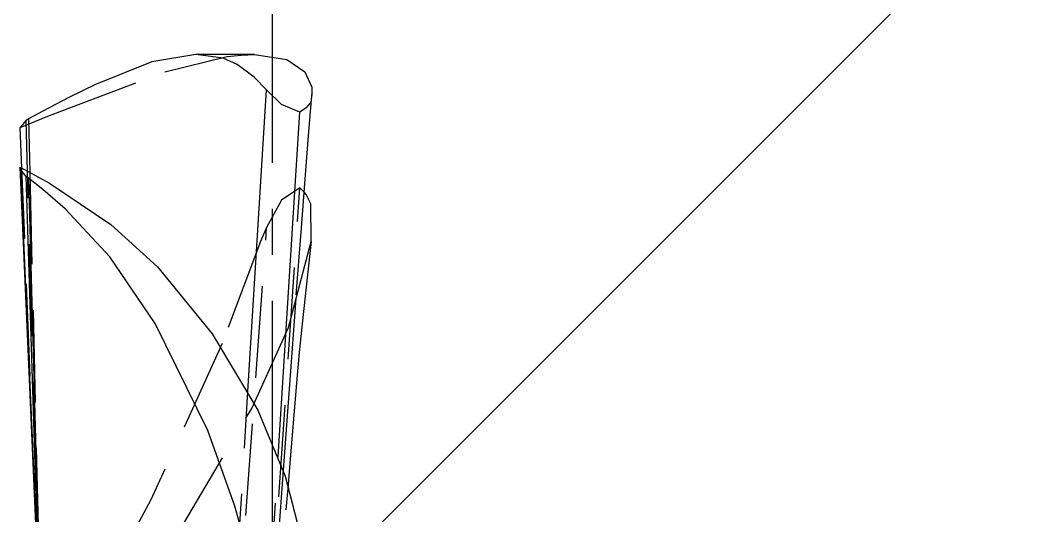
# Model space of a CAD drawing. Header units: metres. Extents: x 6 to 410, y 10 to 287.
# Drawn here: x 32.41 to 65.51, y 231.97 to 248.12 of the extents above; entities that cross this region are included whole.
import ezdxf

# ---------------------------------------------------------------- set-up
doc = ezdxf.new("R2010")
doc.units = ezdxf.units.M
doc.linetypes.add('CENTER2', pattern=[12.5, 8, -1.5, 1.5, -1.5])
doc.linetypes.add('DASHED', pattern=[4.5, 3, -1.5])
for name, color, linetype in [('DIM', 2, 'Continuous'), ('HIDDEN', 9, 'DASHED'), ('VISIBLE', 3, 'Continuous')]:
    doc.layers.add(name, color=color, linetype=linetype)

msp = doc.modelspace()

# ---------------------------------------------------------------- linework, layer by layer
at = {"layer": 'CENTER2', "color": 3, "linetype": 'CENTER2'}
msp.add_line((40.628, 193.474), (40.628, 262.895), dxfattribs=at)
at = {"layer": 'DIM', "color": 2}
msp.add_line((41.701, 229.258), (65.506, 253.063), dxfattribs=at)
at = {"layer": 'HIDDEN'}
for p, q in [((32.905, 232.015), (32.462, 243.297)), ((33.05, 228.822), (32.646, 243.201)), ((32.717, 243.164), (33.058, 228.858)), ((40.536, 228.086), (41.52, 242.66)), ((39.441, 227.482), (40.438, 241.362)), ((39.441, 229.681), (39.831, 236.013)), ((40.536, 229.381), (40.819, 233.899))]:
    msp.add_line(p, q, dxfattribs=at)
for points in [[(33.364, 245.017), (37.117, 246.434), (39.157, 246.934), (39.611, 246.983), (40.038, 247)], [(41.91, 245.67), (41.913, 245.701)], [(32.41, 244.627), (33.364, 245.017)], [(41.52, 242.66), (40.922, 242.253)], [(41.659, 242.518), (41.52, 242.66)], [(40.922, 242.253), (40.438, 241.362)], [(40.438, 241.362), (40.243, 240.908), (38.991, 237.582), (36.669, 232.488), (34.535, 228.539), (33.142, 226.356)], [(33.364, 225.979), (35.727, 228.773), (37.477, 231.272), (39.951, 235.463), (41.154, 238.102), (41.89, 240.904)], [(40.981, 233.454), (40.674, 229.229)], [(41.136, 232.986), (41.068, 232.156)]]:
    msp.add_lwpolyline(points, dxfattribs=at)
at = {"layer": 'VISIBLE'}
for p, q in [((40.038, 247), (38.13, 247)), ((39.831, 236.013), (40.438, 245.851)), ((40.819, 233.899), (41.52, 245.118)), ((32.462, 243.297), (32.41, 244.627)), ((32.646, 243.201), (32.599, 244.858)), ((32.676, 244.9), (32.717, 243.164)), ((33.036, 229), (32.41, 243.324)), ((33.05, 228.835), (32.599, 243.026)), ((32.676, 242.969), (33.058, 228.807)), ((32.995, 229.703), (32.905, 232.015))]:
    msp.add_line(p, q, dxfattribs=at)
for points in [[(38.13, 247), (36.698, 246.766), (34.858, 246.028), (33.99, 245.603), (33.142, 245.156)], [(40.438, 245.851), (40.029, 246.26), (39.476, 246.68), (39.02, 246.88), (38.13, 247)], [(40.038, 247), (41.095, 246.841), (41.682, 246.442), (41.913, 245.942), (41.913, 245.701)], [(40.922, 245.376), (40.438, 245.851)], [(41.404, 239.163), (41.559, 241.213), (41.692, 242.942), (41.803, 244.355), (41.91, 245.67)], [(41.913, 245.701), (41.875, 245.448)], [(41.52, 245.118), (40.922, 245.376)], [(41.732, 245.266), (41.52, 245.118)], [(41.875, 245.448), (41.732, 245.266)], [(33.142, 245.156), (32.676, 244.9)], [(32.599, 244.858), (32.41, 244.627)], [(32.676, 244.9), (32.599, 244.858)], [(32.41, 243.324), (33.364, 242.806)], [(32.414, 243.284), (32.41, 243.324)], [(32.415, 243.253), (32.414, 243.284)], [(32.872, 232.773), (32.872, 232.774), (32.857, 233.122), (32.801, 234.413), (32.735, 235.917), (32.629, 238.35), (32.414, 243.284)], [(32.599, 243.026), (32.415, 243.253)], [(32.415, 243.252), (32.593, 239.181), (32.711, 236.467), (32.786, 234.753), (32.842, 233.47), (32.872, 232.773)], [(32.676, 242.969), (32.599, 243.026)], [(33.142, 242.602), (32.676, 242.969)], [(40.438, 228.463), (40.168, 229.446), (39.832, 230.715), (39.397, 232.275), (38.522, 234.747), (36.803, 238.234), (35.332, 240.407), (33.873, 241.966), (33.142, 242.602)], [(33.364, 242.806), (35.363, 241.462), (36.881, 240.079), (38.661, 237.894), (40.151, 235.408), (41.048, 233.258), (41.664, 230.865), (41.915, 228.726), (41.875, 227.189)], [(41.732, 242.433), (41.659, 242.518)], [(41.875, 242.132), (41.732, 242.433)], [(41.89, 240.904), (41.875, 242.132)], [(41.89, 240.904), (41.755, 239.719), (41.585, 238.12), (41.502, 237.287), (41.425, 236.428), (41.312, 235.109), (41.204, 233.819), (41.136, 232.986)], [(41.394, 239.042), (41.186, 236.245), (40.981, 233.454)]]:
    msp.add_lwpolyline(points, dxfattribs=at)

doc.saveas('drawing.dxf')
